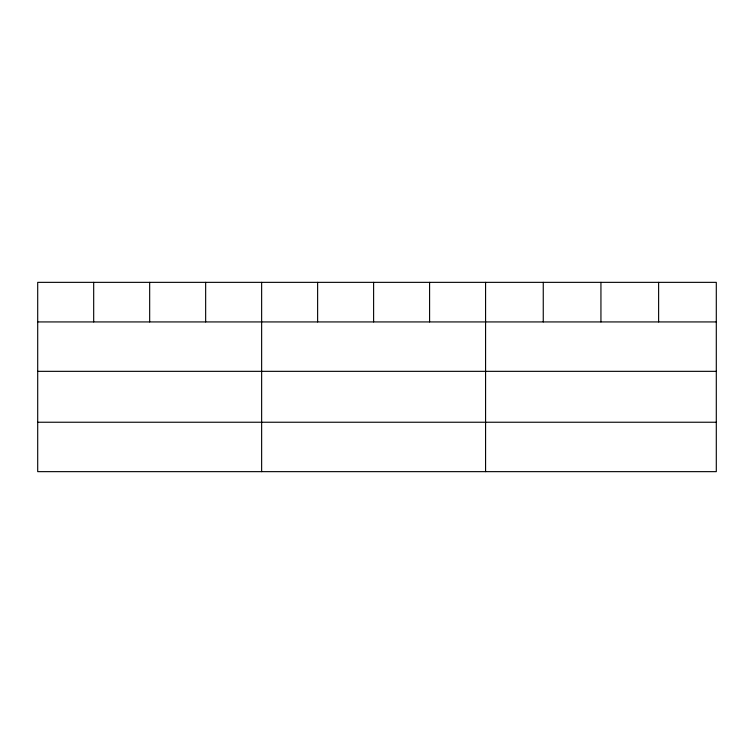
<?xml version="1.0" encoding="UTF-8"?>
<svg xmlns="http://www.w3.org/2000/svg" width="754" height="754" viewBox="0 0 754 754"><rect width="100%" height="100%" fill="white"/><g stroke="black" fill="none" stroke-linecap="round" stroke-linejoin="round"><path stroke-width="1.13" d="M716.3 371.336L716.3 282.354L37.7 282.354L37.7 471.646L716.3 471.646L716.3 371.336L37.7 371.336M37.7 321.93L716.3 321.93M37.7 422.24L716.3 422.24M658.619 282.354L658.619 321.93M600.938 282.354L600.938 321.93M543.257 282.354L543.257 321.93M485.576 282.354L485.576 471.646M429.591 282.354L429.591 321.93M373.607 282.354L373.607 321.93M317.623 282.354L317.623 321.93M261.638 282.354L261.638 471.646M205.653 282.354L205.653 321.93M149.669 282.354L149.669 321.93M93.684 282.354L93.684 321.93"/></g></svg>
